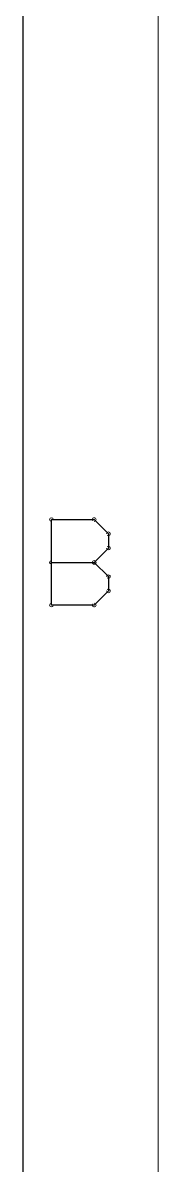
# Paper-space layout 'PATCH PANEL LAYOUT' of a CAD drawing. Header units: inches. Extents: x 0 to 12.8, y 0.2 to 9.1.
# Drawn here: x 0 to 0.15, y 5.681 to 6.948 of the extents above; entities that cross this region are included whole.
import ezdxf

# ---------------------------------------------------------------- set-up
doc = ezdxf.new("R2010")
doc.units = ezdxf.units.IN
doc.header["$MEASUREMENT"] = 0
doc.layers.add('97', color=94, linetype='Continuous')

psp = doc.layouts.new('PATCH PANEL LAYOUT')

# ---------------------------------------------------------------- linework, layer by layer
at = {"layer": '97', "lineweight": 25}
for p, q in [((0, 9.05), (0, 0.25)), ((0.0317, 6.3026), (0.0317, 6.3975)), ((0.0317, 6.3975), (0.0791, 6.3975)), ((0.0791, 6.3975), (0.0949, 6.3817)), ((0.0949, 6.3817), (0.0949, 6.3658)), ((0.0949, 6.3658), (0.0791, 6.35)), ((0.0317, 6.35), (0.0791, 6.35)), ((0.0791, 6.35), (0.0949, 6.3342)), ((0.0949, 6.3342), (0.0949, 6.3184)), ((0.0949, 6.3184), (0.0791, 6.3026)), ((0.0791, 6.3026), (0.0317, 6.3026))]:
    psp.add_line(p, q, dxfattribs=at)
at = {"layer": '97', "lineweight": 18}
psp.add_line((0.15, 8.9), (0.15, 0.4), dxfattribs=at)
for centre, start, end in [((0.0317, 6.3975), 0, 180), ((0.0317, 6.3975), 90, 270), ((0.0791, 6.3975), 44.9899, 224.9899), ((0.0791, 6.3975), 270, 90), ((0.0949, 6.3817), 0, 180), ((0.0949, 6.3817), 224.9899, 44.9899), ((0.0949, 6.3658), 180, 0), ((0.0949, 6.3658), 315, 135), ((0.0317, 6.35), 90, 270), ((0.0791, 6.35), 45, 225), ((0.0791, 6.35), 135, 315), ((0.0791, 6.35), 270, 90), ((0.0949, 6.3342), 0, 180), ((0.0949, 6.3342), 224.9899, 44.9899), ((0.0949, 6.3184), 180, 0), ((0.0949, 6.3184), 315.0101, 135.0101), ((0.0317, 6.3026), 90, 270), ((0.0317, 6.3026), 180, 0), ((0.0791, 6.3026), 135.0101, 315.0101), ((0.0791, 6.3026), 270, 90)]:
    psp.add_arc(centre, 0.002, start, end, dxfattribs=at)

doc.saveas('drawing.dxf')
